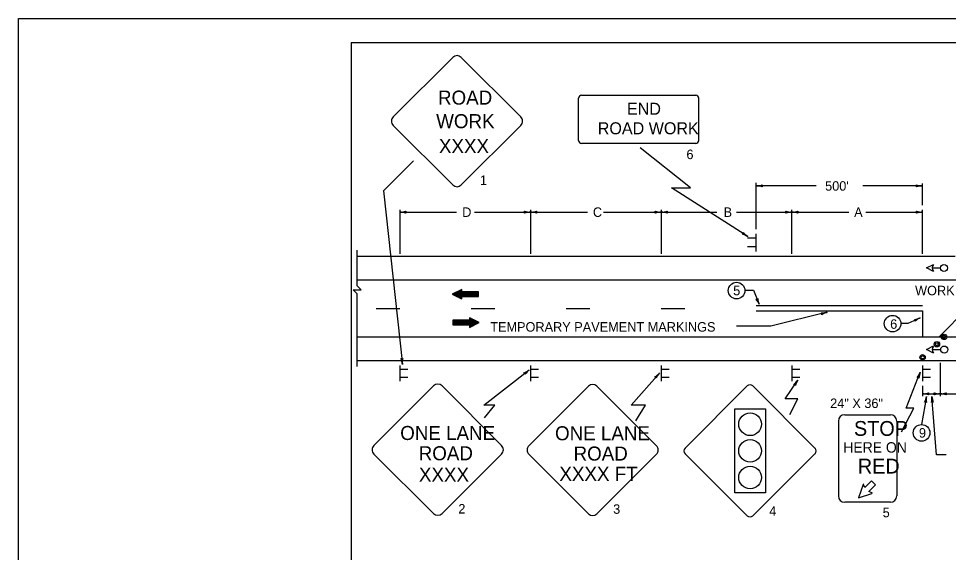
# Model space of a CAD drawing. Extents: x 999.6 to 1036.4, y 999.5 to 1022.5.
# Drawn here: x 1000 to 1019.57, y 1010.76 to 1022 of the extents above; entities that cross this region are included whole.
import ezdxf

# ---------------------------------------------------------------- set-up
doc = ezdxf.new("R2010")
doc.units = 0
for name, color, linetype in [('Level 1', 7, 'Continuous'), ('Level 10', 7, 'Continuous'), ('Level 14', 7, 'Continuous')]:
    doc.layers.add(name, color=color, linetype=linetype)

msp = doc.modelspace()

# ---------------------------------------------------------------- linework, layer by layer
at = {"layer": 'Level 1'}
for p, q in [((1007.884, 1019.93), (1009.137, 1021.183)), ((1010.569, 1019.93), (1009.316, 1021.183)), ((1011.846, 1020.387), (1014.251, 1020.387)), ((1011.783, 1019.437), (1011.783, 1020.323)), ((1014.314, 1019.437), (1014.314, 1020.323)), ((1009.137, 1018.498), (1007.884, 1019.751)), ((1009.316, 1018.498), (1010.569, 1019.751)), ((1011.846, 1019.374), (1014.251, 1019.374)), ((1015.522, 1017.567), (1015.522, 1018.544)), ((1019.022, 1018.075), (1019.022, 1018.527)), ((1008.022, 1017.975), (1008.022, 1017.05)), ((1008.022, 1017.925), (1009.213, 1017.925)), ((1009.596, 1017.925), (1010.772, 1017.925)), ((1010.772, 1017.975), (1010.772, 1017.05)), ((1010.772, 1017.925), (1011.972, 1017.925)), ((1012.305, 1017.925), (1013.522, 1017.925)), ((1013.522, 1017.975), (1013.522, 1017.05)), ((1013.522, 1017.925), (1014.693, 1017.925)), ((1015.108, 1017.925), (1016.272, 1017.925)), ((1016.272, 1017.05), (1016.272, 1017.975)), ((1016.272, 1017.925), (1017.473, 1017.925)), ((1017.83, 1017.925), (1019.022, 1017.925)), ((1019.022, 1017.05), (1019.022, 1017.975)), ((1015.522, 1017.1), (1015.522, 1017.467)), ((1015.522, 1017.375), (1015.339, 1017.375)), ((1015.522, 1017.192), (1015.339, 1017.192)), ((1007.125, 1017), (1019.71, 1017)), ((1019.101, 1016.75), (1019.249, 1016.824)), ((1019.249, 1016.676), (1019.101, 1016.75)), ((1019.222, 1016.75), (1019.398, 1016.75)), ((1007.125, 1016.5), (1035.375, 1016.5)), ((1007.522, 1015.9), (1008.022, 1015.9)), ((1009.522, 1015.9), (1010.022, 1015.9)), ((1011.522, 1015.9), (1012.022, 1015.9)), ((1013.522, 1015.9), (1014.022, 1015.9)), ((1019.022, 1015.95), (1015.522, 1015.95)), ((1015.522, 1015.85), (1019.022, 1015.85)), ((1019.022, 1015.85), (1019.022, 1015.3)), ((1019.368, 1015.3), (1019.97, 1015.901)), ((1007.125, 1015.3), (1035.375, 1015.3)), ((1019.106, 1015.033), (1019.254, 1015.108)), ((1019.254, 1014.959), (1019.106, 1015.033)), ((1019.226, 1015.033), (1019.403, 1015.033)), ((1007.125, 1014.8), (1022.356, 1014.8)), ((1008.022, 1014.7), (1008.022, 1014.367)), ((1010.772, 1014.7), (1010.772, 1014.367)), ((1013.522, 1014.7), (1013.522, 1014.367)), ((1016.272, 1014.7), (1016.272, 1014.367)), ((1019.022, 1014.7), (1019.022, 1014.367)), ((1019.392, 1014.75), (1019.392, 1014.05)), ((1008.022, 1014.617), (1008.189, 1014.617)), ((1010.772, 1014.617), (1010.939, 1014.617)), ((1013.522, 1014.617), (1013.689, 1014.617)), ((1016.272, 1014.617), (1016.439, 1014.617)), ((1019.022, 1014.617), (1019.189, 1014.617)), ((1007.478, 1013.013), (1008.731, 1014.266)), ((1008.022, 1014.45), (1008.189, 1014.45)), ((1010.163, 1013.013), (1008.91, 1014.266)), ((1010.772, 1014.45), (1010.939, 1014.45)), ((1013.522, 1014.45), (1013.689, 1014.45)), ((1015.333, 1014.266), (1014.026, 1012.959)), ((1016.758, 1012.959), (1015.452, 1014.266)), ((1016.272, 1014.45), (1016.439, 1014.45)), ((1019.022, 1014.45), (1019.189, 1014.45)), ((1019.022, 1014.267), (1019.022, 1014.05)), ((1010.736, 1013.007), (1011.989, 1014.26)), ((1013.421, 1013.007), (1012.168, 1014.26)), ((1019.022, 1014.1), (1019.392, 1014.1)), ((1019.392, 1014.1), (1019.97, 1014.1)), ((1019.106, 1014.045), (1019.001, 1013.454)), ((1015.07, 1012.018), (1015.07, 1013.782)), ((1015.07, 1013.782), (1015.714, 1013.782)), ((1015.714, 1013.782), (1015.714, 1012.018)), ((1017.25, 1013.528), (1017.25, 1011.951)), ((1017.384, 1013.661), (1018.346, 1013.661)), ((1018.48, 1013.528), (1018.48, 1011.951)), ((1008.731, 1011.581), (1007.478, 1012.834)), ((1008.91, 1011.581), (1010.163, 1012.834)), ((1011.989, 1011.575), (1010.736, 1012.828)), ((1012.168, 1011.575), (1013.421, 1012.828)), ((1014.026, 1012.84), (1015.333, 1011.534)), ((1015.452, 1011.534), (1016.758, 1012.84)), ((1017.769, 1012.193), (1017.675, 1011.913)), ((1017.807, 1012.13), (1017.782, 1012.193)), ((1017.948, 1012.271), (1017.807, 1012.13)), ((1017.892, 1012.045), (1018.033, 1012.186)), ((1018.033, 1012.186), (1017.948, 1012.271)), ((1015.714, 1012.018), (1015.07, 1012.018)), ((1017.675, 1011.913), (1017.955, 1012.006)), ((1017.956, 1012.019), (1017.892, 1012.045)), ((1018.346, 1011.817), (1017.384, 1011.817))]:
    msp.add_line(p, q, dxfattribs=at)
for points in [[(1015.343, 1017.41), (1013.742, 1018.435), (1014.138, 1018.435), (1013.081, 1019.278)], [(1008.309, 1019.009), (1007.678, 1018.377), (1008.077, 1014.721)], [(1016.78, 1018.477), (1015.522, 1018.477)], [(1019.022, 1018.477), (1017.763, 1018.477)], [(1007.125, 1014.675), (1007.125, 1016.208), (1007.042, 1016.292), (1007.208, 1016.292), (1007.125, 1016.375), (1007.125, 1017.125)], [(1009.171, 1016.223), (1009.675, 1016.223)], [(1009.181, 1016.228), (1009.675, 1016.228)], [(1009.191, 1016.233), (1009.675, 1016.233)], [(1009.201, 1016.238), (1009.675, 1016.238)], [(1009.211, 1016.243), (1009.675, 1016.243)], [(1009.221, 1016.248), (1009.675, 1016.248)], [(1009.231, 1016.253), (1009.325, 1016.253)], [(1009.24, 1016.258), (1009.325, 1016.258)], [(1009.24, 1016.258), (1009.325, 1016.258)], [(1009.25, 1016.263), (1009.325, 1016.263)], [(1009.26, 1016.268), (1009.325, 1016.268)], [(1009.27, 1016.273), (1009.325, 1016.273)], [(1009.28, 1016.278), (1009.325, 1016.278)], [(1009.29, 1016.283), (1009.325, 1016.283)], [(1009.3, 1016.288), (1009.325, 1016.288)], [(1009.31, 1016.293), (1009.325, 1016.293)], [(1009.32, 1016.298), (1009.325, 1016.298)], [(1015.283, 1016.284), (1015.465, 1016.284), (1015.581, 1015.986)], [(1009.129, 1016.198), (1009.675, 1016.198)], [(1009.131, 1016.203), (1009.675, 1016.203)], [(1009.139, 1016.193), (1009.675, 1016.193)], [(1009.139, 1016.193), (1009.675, 1016.193)], [(1009.141, 1016.208), (1009.675, 1016.208)], [(1009.149, 1016.188), (1009.675, 1016.188)], [(1009.151, 1016.213), (1009.675, 1016.213)], [(1009.159, 1016.183), (1009.675, 1016.183)], [(1009.161, 1016.218), (1009.675, 1016.218)], [(1009.169, 1016.178), (1009.675, 1016.178)], [(1009.179, 1016.173), (1009.675, 1016.173)], [(1009.189, 1016.168), (1009.675, 1016.168)], [(1009.199, 1016.163), (1009.675, 1016.163)], [(1009.209, 1016.158), (1009.675, 1016.158)], [(1009.22, 1016.153), (1009.675, 1016.153)], [(1009.225, 1016.15), (1009.675, 1016.15)], [(1009.235, 1016.145), (1009.325, 1016.145)], [(1009.245, 1016.14), (1009.325, 1016.14)], [(1009.255, 1016.135), (1009.325, 1016.135)], [(1009.265, 1016.13), (1009.325, 1016.13)], [(1009.275, 1016.125), (1009.325, 1016.125)], [(1009.285, 1016.12), (1009.325, 1016.12)], [(1009.295, 1016.115), (1009.325, 1016.115)], [(1009.305, 1016.11), (1009.325, 1016.11)], [(1009.315, 1016.105), (1009.325, 1016.105)], [(1009.325, 1016.1), (1009.325, 1016.1)], [(1009.591, 1015.65), (1009.14, 1015.65)], [(1009.596, 1015.647), (1009.14, 1015.647)], [(1009.606, 1015.642), (1009.14, 1015.642)], [(1009.616, 1015.637), (1009.14, 1015.637)], [(1009.626, 1015.632), (1009.14, 1015.632)], [(1009.49, 1015.7), (1009.49, 1015.7)], [(1009.5, 1015.695), (1009.49, 1015.695)], [(1009.51, 1015.69), (1009.49, 1015.69)], [(1009.52, 1015.685), (1009.49, 1015.685)], [(1009.53, 1015.68), (1009.49, 1015.68)], [(1009.541, 1015.675), (1009.49, 1015.675)], [(1009.551, 1015.67), (1009.49, 1015.67)], [(1009.561, 1015.665), (1009.49, 1015.665)], [(1009.571, 1015.66), (1009.49, 1015.66)], [(1009.581, 1015.655), (1009.49, 1015.655)], [(1017.016, 1015.817), (1015.829, 1015.526), (1015.103, 1015.526)], [(1018.722, 1015.585), (1018.972, 1015.703)], [(1009.636, 1015.627), (1009.14, 1015.627)], [(1009.646, 1015.622), (1009.14, 1015.622)], [(1009.656, 1015.617), (1009.14, 1015.617)], [(1009.666, 1015.612), (1009.14, 1015.612)], [(1009.676, 1015.607), (1009.14, 1015.607)], [(1009.676, 1015.607), (1009.14, 1015.607)], [(1009.686, 1015.602), (1009.14, 1015.602)], [(1009.684, 1015.597), (1009.14, 1015.597)], [(1009.674, 1015.592), (1009.14, 1015.592)], [(1009.664, 1015.587), (1009.14, 1015.587)], [(1009.654, 1015.582), (1009.14, 1015.582)], [(1009.644, 1015.577), (1009.14, 1015.577)], [(1009.635, 1015.572), (1009.14, 1015.572)], [(1009.625, 1015.567), (1009.14, 1015.567)], [(1009.615, 1015.562), (1009.14, 1015.562)], [(1009.605, 1015.557), (1009.14, 1015.557)], [(1009.595, 1015.552), (1009.14, 1015.552)], [(1009.585, 1015.547), (1009.49, 1015.547)], [(1009.575, 1015.542), (1009.49, 1015.542)], [(1009.575, 1015.542), (1009.49, 1015.542)], [(1009.565, 1015.537), (1009.49, 1015.537)], [(1009.555, 1015.532), (1009.49, 1015.532)], [(1009.545, 1015.527), (1009.49, 1015.527)], [(1009.535, 1015.522), (1009.49, 1015.522)], [(1009.525, 1015.517), (1009.49, 1015.517)], [(1009.515, 1015.512), (1009.49, 1015.512)], [(1009.505, 1015.507), (1009.49, 1015.507)], [(1009.495, 1015.502), (1009.49, 1015.502)], [(1018.566, 1015.585), (1018.722, 1015.585)], [(1009.804, 1013.597), (1010.019, 1013.862), (1009.787, 1013.862), (1010.745, 1014.606)], [(1012.99, 1013.531), (1013.188, 1013.862), (1012.891, 1013.862), (1013.486, 1014.539)], [(1018.576, 1013.3), (1018.84, 1013.796), (1018.675, 1013.796), (1018.972, 1014.556)], [(1016.232, 1013.663), (1016.397, 1013.994), (1016.132, 1013.994), (1016.397, 1014.391)], [(1019.517, 1012.817), (1019.318, 1012.817), (1019.218, 1014.047)]]:
    msp.add_lwpolyline(points, dxfattribs=at)
for points in [[(1009.125, 1016.2), (1009.325, 1016.1), (1009.325, 1016.15), (1009.675, 1016.15), (1009.675, 1016.25), (1009.325, 1016.25), (1009.325, 1016.3)], [(1009.69, 1015.6), (1009.49, 1015.7), (1009.49, 1015.65), (1009.14, 1015.65), (1009.14, 1015.55), (1009.49, 1015.55), (1009.49, 1015.5)]]:
    msp.add_lwpolyline(points, close=True, dxfattribs=at)
for centre, radius in [((1019.472, 1016.75), 0.0742), ((1015.108, 1016.273), 0.175), ((1018.391, 1015.578), 0.175), ((1019.474, 1015.3), 0.0569), ((1019.474, 1015.3), 0.0325), ((1019.322, 1015.145), 0.0569), ((1019.322, 1015.145), 0.0325), ((1019.477, 1015.033), 0.0742), ((1019.022, 1014.87), 0.0569), ((1019.022, 1014.87), 0.0325), ((1015.392, 1013.46), 0.238), ((1019.001, 1013.279), 0.175), ((1015.392, 1012.9), 0.238), ((1015.392, 1012.34), 0.238)]:
    msp.add_circle(centre, radius, dxfattribs=at)
for centre, radius, start, end in [((1009.226, 1021.093), 0.127, 45.0001, 134.9999), ((1011.846, 1020.323), 0.0633, 90, 180), ((1014.25, 1020.323), 0.0633, 0, 90), ((1007.973, 1019.841), 0.127, 134.9999, 225.0001), ((1010.479, 1019.841), 0.127, 314.9999, 45.0001), ((1011.846, 1019.437), 0.0633, 180, 270), ((1014.25, 1019.437), 0.0633, 270, 0), ((1009.226, 1018.588), 0.127, 225.0001, 314.9999), ((1015.522, 1018.868), 0.391, 270, 288.6688), ((1015.522, 1018.086), 0.391, 71.3472, 89.9939), ((1015.522, 1018.868), 0.391, 269.9878, 270), ((1015.671, 1018.477), 0.0312, 138.7746, 220.8913), ((1018.873, 1018.477), 0.0312, 318.7746, 40.8913), ((1019.022, 1018.868), 0.391, 251.3472, 269.9939), ((1019.022, 1018.086), 0.391, 90, 108.6688), ((1019.022, 1018.086), 0.391, 89.9878, 90), ((1008.022, 1018.316), 0.391, 270, 288.6688), ((1008.022, 1017.534), 0.391, 71.3472, 89.9939), ((1008.022, 1018.316), 0.391, 269.9878, 270), ((1008.171, 1017.925), 0.0312, 138.7746, 220.8913), ((1010.623, 1017.925), 0.0312, 318.7746, 40.8913), ((1010.772, 1018.316), 0.391, 251.3472, 269.9939), ((1010.623, 1017.925), 0.0312, 318.7746, 40.8913), ((1010.772, 1018.316), 0.391, 251.3472, 269.9939), ((1010.772, 1017.534), 0.391, 90, 108.6688), ((1010.772, 1017.534), 0.391, 90, 108.6688), ((1010.772, 1018.316), 0.391, 270, 288.6688), ((1010.772, 1018.316), 0.391, 270, 288.6688), ((1010.772, 1017.534), 0.391, 89.9878, 90), ((1010.772, 1017.534), 0.391, 89.9878, 90), ((1010.772, 1017.534), 0.391, 71.3472, 89.9939), ((1010.772, 1018.316), 0.391, 269.9878, 270), ((1010.772, 1017.534), 0.391, 71.3472, 89.9939), ((1010.772, 1018.316), 0.391, 269.9878, 270), ((1010.921, 1017.925), 0.0312, 138.7746, 220.8913), ((1010.921, 1017.925), 0.0312, 138.7746, 220.8913), ((1013.373, 1017.925), 0.0312, 318.7746, 40.8913), ((1013.522, 1018.316), 0.391, 251.3472, 269.9939), ((1013.373, 1017.925), 0.0312, 318.7746, 40.8913), ((1013.522, 1018.316), 0.391, 251.3472, 269.9939), ((1013.522, 1017.534), 0.391, 90, 108.6688), ((1013.522, 1017.534), 0.391, 90, 108.6688), ((1013.522, 1018.316), 0.391, 270, 288.6688), ((1013.522, 1018.316), 0.391, 270, 288.6688), ((1013.522, 1017.534), 0.391, 89.9878, 90), ((1013.522, 1017.534), 0.391, 89.9878, 90), ((1013.522, 1017.534), 0.391, 71.3472, 89.9939), ((1013.522, 1018.316), 0.391, 269.9878, 270), ((1013.522, 1017.534), 0.391, 71.3472, 89.9939), ((1013.522, 1018.316), 0.391, 269.9878, 270), ((1013.671, 1017.925), 0.0312, 138.7746, 220.8913), ((1013.671, 1017.925), 0.0312, 138.7746, 220.8913), ((1016.123, 1017.925), 0.0312, 318.7746, 40.8913), ((1016.272, 1018.316), 0.391, 251.3472, 269.9939), ((1016.123, 1017.925), 0.0312, 318.7746, 40.8913), ((1016.272, 1018.316), 0.391, 251.3472, 269.9939), ((1016.272, 1017.534), 0.391, 90, 108.6688), ((1016.272, 1017.534), 0.391, 90, 108.6688), ((1016.272, 1018.316), 0.391, 270, 288.6688), ((1016.272, 1018.316), 0.391, 270, 288.6688), ((1016.272, 1017.534), 0.391, 89.9878, 90), ((1016.272, 1017.534), 0.391, 89.9878, 90), ((1016.272, 1017.534), 0.391, 71.3472, 89.9939), ((1016.272, 1018.316), 0.391, 269.9878, 270), ((1016.272, 1017.534), 0.391, 71.3472, 89.9939), ((1016.272, 1018.316), 0.391, 269.9878, 270), ((1016.421, 1017.925), 0.0312, 138.7746, 220.8913), ((1016.421, 1017.925), 0.0312, 138.7746, 220.8913), ((1018.873, 1017.925), 0.0312, 318.7746, 40.8913), ((1019.022, 1018.316), 0.391, 251.3472, 269.9939), ((1019.022, 1017.534), 0.391, 90, 108.6688), ((1019.022, 1017.534), 0.391, 89.9878, 90), ((1015.218, 1017.49), 0.0312, 286.1516, 8.2683), ((1015.132, 1017.081), 0.391, 57.377, 76.0458), ((1015.553, 1017.739), 0.391, 218.7242, 237.3709), ((1015.132, 1017.081), 0.391, 57.3648, 57.377), ((1019.335, 1016.75), 0.113, 138.9437, 221.0563), ((1015.527, 1016.124), 0.0312, 250.1265, 332.2432), ((1015.218, 1015.844), 0.391, 21.3519, 40.0206), ((1015.945, 1016.128), 0.391, 182.699, 201.3458), ((1015.218, 1015.844), 0.391, 21.3396, 21.3519), ((1016.923, 1016.196), 0.391, 265.1142, 283.7609), ((1016.923, 1016.196), 0.391, 265.1142, 283.7609), ((1016.871, 1015.781), 0.0312, 332.5417, 54.6584), ((1016.871, 1015.781), 0.0312, 332.5417, 54.6584), ((1017.109, 1015.437), 0.391, 103.7671, 122.4358), ((1017.109, 1015.437), 0.391, 103.7671, 122.4358), ((1017.109, 1015.437), 0.391, 103.7548, 103.7671), ((1017.109, 1015.437), 0.391, 103.7548, 103.7671), ((1018.804, 1016.056), 0.391, 276.6892, 295.336), ((1018.837, 1015.64), 0.0312, 344.1167, 66.2334), ((1019.139, 1015.35), 0.391, 115.3421, 134.0108), ((1019.139, 1015.35), 0.391, 115.3298, 115.3421), ((1019.339, 1015.033), 0.113, 138.9437, 221.0563), ((1008.061, 1014.869), 0.0312, 234.9912, 317.1079), ((1007.688, 1014.679), 0.391, 6.2166, 24.8854), ((1008.465, 1014.763), 0.391, 167.5638, 186.2105), ((1007.688, 1014.679), 0.391, 6.2044, 6.2166), ((1010.505, 1014.914), 0.391, 289.1897, 307.8364), ((1010.505, 1014.914), 0.391, 289.1897, 307.8364), ((1010.628, 1014.514), 0.0312, 356.6171, 78.7338), ((1010.628, 1014.514), 0.0312, 356.6171, 78.7338), ((1010.985, 1014.297), 0.391, 127.8425, 146.5113), ((1010.985, 1014.297), 0.391, 127.8425, 146.5113), ((1010.985, 1014.297), 0.391, 127.8303, 127.8425), ((1010.985, 1014.297), 0.391, 127.8303, 127.8425), ((1013.192, 1014.797), 0.391, 300.099, 318.7457), ((1013.388, 1014.428), 0.0312, 7.5264, 89.6431), ((1013.779, 1014.282), 0.391, 138.7518, 157.4206), ((1013.779, 1014.282), 0.391, 138.7396, 138.7518), ((1018.608, 1014.698), 0.391, 320.004, 338.6507), ((1019.336, 1014.414), 0.391, 158.6568, 177.3256), ((1019.336, 1014.414), 0.391, 158.6446, 158.6568), ((1008.82, 1014.176), 0.127, 45.0001, 134.9999), ((1012.079, 1014.17), 0.127, 45.0001, 134.9999), ((1015.392, 1014.207), 0.084, 45, 135), ((1016.071, 1014.607), 0.391, 307.6904, 326.3372), ((1016.314, 1014.267), 0.0312, 15.1179, 97.2346), ((1016.722, 1014.174), 0.391, 146.3433, 165.0121), ((1016.722, 1014.174), 0.391, 146.331, 146.3433), ((1018.918, 1014.418), 0.0312, 27.4314, 109.5481), ((1019.022, 1014.491), 0.391, 270, 288.6688), ((1019.022, 1013.709), 0.391, 71.3472, 89.9939), ((1019.022, 1014.491), 0.391, 269.9878, 270), ((1019.171, 1014.1), 0.0312, 138.7746, 220.8913), ((1019.392, 1014.491), 0.391, 251.3472, 269.9939), ((1019.243, 1014.1), 0.0312, 318.7746, 40.8913), ((1019.392, 1013.709), 0.391, 90, 108.6688), ((1019.392, 1014.491), 0.391, 270, 288.6688), ((1019.392, 1013.709), 0.391, 89.9878, 90), ((1019.392, 1013.709), 0.391, 71.3472, 89.9939), ((1019.392, 1014.491), 0.391, 269.9878, 270), ((1019.541, 1014.1), 0.0312, 138.7746, 220.8913), ((1018.721, 1014.113), 0.391, 331.3312, 350), ((1019.08, 1013.899), 0.0312, 39.1087, 121.2254), ((1019.49, 1013.977), 0.391, 170.0061, 188.6528), ((1018.721, 1014.113), 0.391, 350, 350.0122), ((1018.829, 1014.015), 0.391, 345.9743, 4.621), ((1018.829, 1014.015), 0.391, 345.9743, 4.621), ((1019.23, 1013.899), 0.0312, 53.4017, 135.5184), ((1019.23, 1013.899), 0.0312, 53.4017, 135.5184), ((1019.607, 1014.079), 0.391, 184.6271, 203.2959), ((1019.607, 1014.079), 0.391, 184.6149, 184.6271), ((1019.607, 1014.079), 0.391, 184.6271, 203.2959), ((1019.607, 1014.079), 0.391, 184.6149, 184.6271), ((1017.384, 1013.528), 0.134, 90, 180), ((1018.346, 1013.528), 0.134, 0, 90), ((1007.567, 1012.923), 0.127, 134.9999, 225.0001), ((1010.073, 1012.923), 0.127, 314.9999, 45.0001), ((1010.826, 1012.918), 0.127, 134.9999, 225.0001), ((1013.331, 1012.918), 0.127, 314.9999, 45.0001), ((1014.085, 1012.9), 0.084, 135, 225), ((1016.699, 1012.9), 0.084, 315, 44.9956), ((1017.775, 1012.191), 0.00703, 21.8042, 161.5651), ((1017.384, 1011.951), 0.134, 180, 270), ((1017.953, 1012.013), 0.00703, 288.4349, 68.1171), ((1018.346, 1011.951), 0.134, 270, 360), ((1008.82, 1011.67), 0.127, 225.0001, 314.9999), ((1012.079, 1011.665), 0.127, 225.0001, 314.9999), ((1015.392, 1011.593), 0.084, 225, 315)]:
    msp.add_arc(centre, radius, start, end, dxfattribs=at)
at = {"layer": 'Level 10'}
for q in [(1035.5, 1021.5), (1007, 1000.5)]:
    msp.add_line((1007, 1021.5), q, dxfattribs=at)
at = {"layer": 'Level 14'}
for p, q in [((1000, 1000), (1000, 1022)), ((1000, 1022), (1036, 1022))]:
    msp.add_line(p, q, dxfattribs=at)

# ---------------------------------------------------------------- texts
at = {"layer": 'Level 1'}
for s, height, p in [('ROAD', 0.2953, (1008.825, 1020.189)), ('END', 0.2531, (1012.802, 1019.975)), ('WORK', 0.2953, (1008.787, 1019.693)), ('ROAD WORK', 0.2531, (1012.187, 1019.564)), ('XXXX', 0.2953, (1008.845, 1019.169)), ('6', 0.2, (1014.053, 1019.042)), ('1', 0.2, (1009.708, 1018.498)), ("500'", 0.2, (1016.971, 1018.377)), ('D', 0.2, (1009.335, 1017.825)), ('C', 0.2, (1012.085, 1017.825)), ('B', 0.2, (1014.835, 1017.825)), ('A', 0.2, (1017.582, 1017.825)), ('5', 0.2, (1015.037, 1016.175)), ('WORK SPACE', 0.2, (1018.864, 1016.176)), ('6', 0.2, (1018.34, 1015.47)), ('TEMPORARY PAVEMENT MARKINGS', 0.2, (1009.924, 1015.41)), ('24" X 36"', 0.2, (1017.077, 1013.802)), ('STOP', 0.3119, (1017.578, 1013.216)), ('ONE LANE', 0.2953, (1008.03, 1013.129)), ('ONE LANE', 0.2953, (1011.288, 1013.123)), ('9', 0.2, (1018.945, 1013.179)), ('ROAD', 0.2953, (1008.419, 1012.702)), ('ROAD', 0.2953, (1011.678, 1012.696)), ('HERE ON', 0.2193, (1017.354, 1012.863)), ('RED', 0.3119, (1017.66, 1012.423)), ('XXXX', 0.2953, (1008.424, 1012.252)), ('XXXX FT', 0.2953, (1011.38, 1012.269)), ('2', 0.2, (1009.253, 1011.581)), ('3', 0.2, (1012.511, 1011.575)), ('4', 0.2, (1015.795, 1011.534)), ('5', 0.2, (1018.182, 1011.502))]:
    msp.add_text(s, height=height, dxfattribs=at).set_placement(p)

doc.saveas('drawing.dxf')
